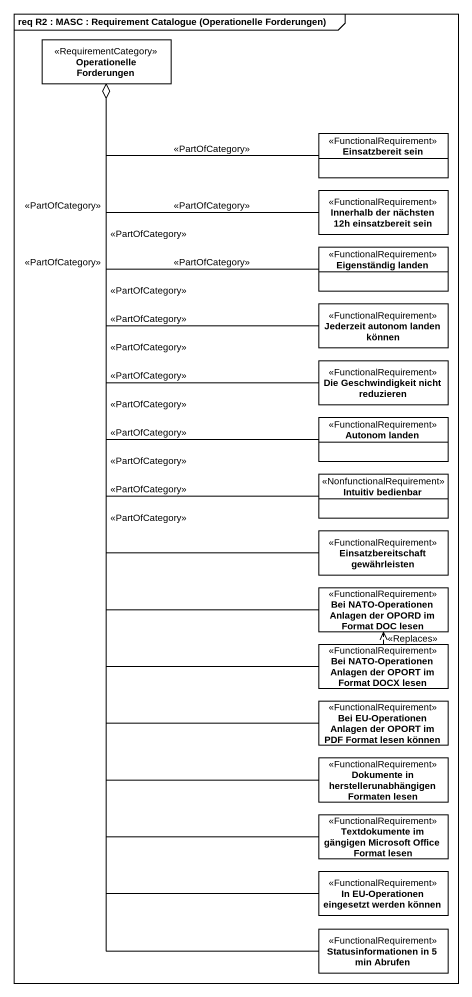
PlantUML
@startuml
mainframe req R2 : MASC : Requirement Catalogue (Operationelle Forderungen)
hide circle
hide empty members
class "Operationelle Forderungen" as Operationelle_Forderungen <<RequirementCategory>>
class "Einsatzbereit sein" as Einsatzbereit_sein <<FunctionalRequirement>>
class "Innerhalb der nächsten 12h einsatzbereit sein" as Innerhalb_der_nächsten_12h <<FunctionalRequirement>>
class "Eigenständig landen" as Eigenständig_landen <<FunctionalRequirement>>
class "Jederzeit autonom landen können" as Jederzeit_autonom_landen <<FunctionalRequirement>>
class "Die Geschwindigkeit nicht reduzieren" as Die_Geschwindigkeit_nicht <<FunctionalRequirement>>
class "Autonom landen" as Autonom_landen <<FunctionalRequirement>>
class "Intuitiv bedienbar" as Intuitiv_bedienbar <<NonfunctionalRequirement>>
class "Einsatzbereitschaft gewährleisten" as Einsatzbereitschaft <<FunctionalRequirement>>
class "Bei NATO-Operationen Anlagen der OPORD im Format DOC lesen" as Bei_NATO_Operationen <<FunctionalRequirement>>
class "Bei NATO-Operationen Anlagen der OPORT im Format DOCX lesen" as Bei_NATO_Operationen_2 <<FunctionalRequirement>>
class "Bei EU-Operationen Anlagen der OPORT im PDF Format lesen können" as Bei_EU_Operationen_Anlagen <<FunctionalRequirement>>
class "Dokumente in herstellerunabhängigen Formaten lesen" as Dokumente_in <<FunctionalRequirement>>
class "Textdokumente im gängigen Microsoft Office Format lesen" as Textdokumente_im_gängigen <<FunctionalRequirement>>
class "In EU-Operationen eingesetzt werden können" as In_EU_Operationen <<FunctionalRequirement>>
class "Statusinformationen in 5 min Abrufen" as Statusinformationen_in_5 <<FunctionalRequirement>>
Einsatzbereit_sein -left-o Operationelle_Forderungen : <<PartOfCategory>>
Innerhalb_der_nächsten_12h -left-o Operationelle_Forderungen : <<PartOfCategory>>
Eigenständig_landen -up-o Operationelle_Forderungen : <<PartOfCategory>>
Jederzeit_autonom_landen -up-o Operationelle_Forderungen : <<PartOfCategory>>
Die_Geschwindigkeit_nicht -up-o Operationelle_Forderungen : <<PartOfCategory>>
Autonom_landen -up-o Operationelle_Forderungen : <<PartOfCategory>>
Intuitiv_bedienbar -up-o Operationelle_Forderungen : <<PartOfCategory>>
Einsatzbereitschaft -up-o Operationelle_Forderungen : <<PartOfCategory>>
Bei_NATO_Operationen -up-o Operationelle_Forderungen : <<PartOfCategory>>
Bei_NATO_Operationen_2 -up-o Operationelle_Forderungen : <<PartOfCategory>>
Bei_NATO_Operationen_2 .up.> Bei_NATO_Operationen : <<Replaces>>
Bei_EU_Operationen_Anlagen -up-o Operationelle_Forderungen : <<PartOfCategory>>
Dokumente_in -up-o Operationelle_Forderungen : <<PartOfCategory>>
Textdokumente_im_gängigen -up-o Operationelle_Forderungen : <<PartOfCategory>>
In_EU_Operationen -up-o Operationelle_Forderungen : <<PartOfCategory>>
Statusinformationen_in_5 -up-o Operationelle_Forderungen : <<PartOfCategory>>
@enduml
